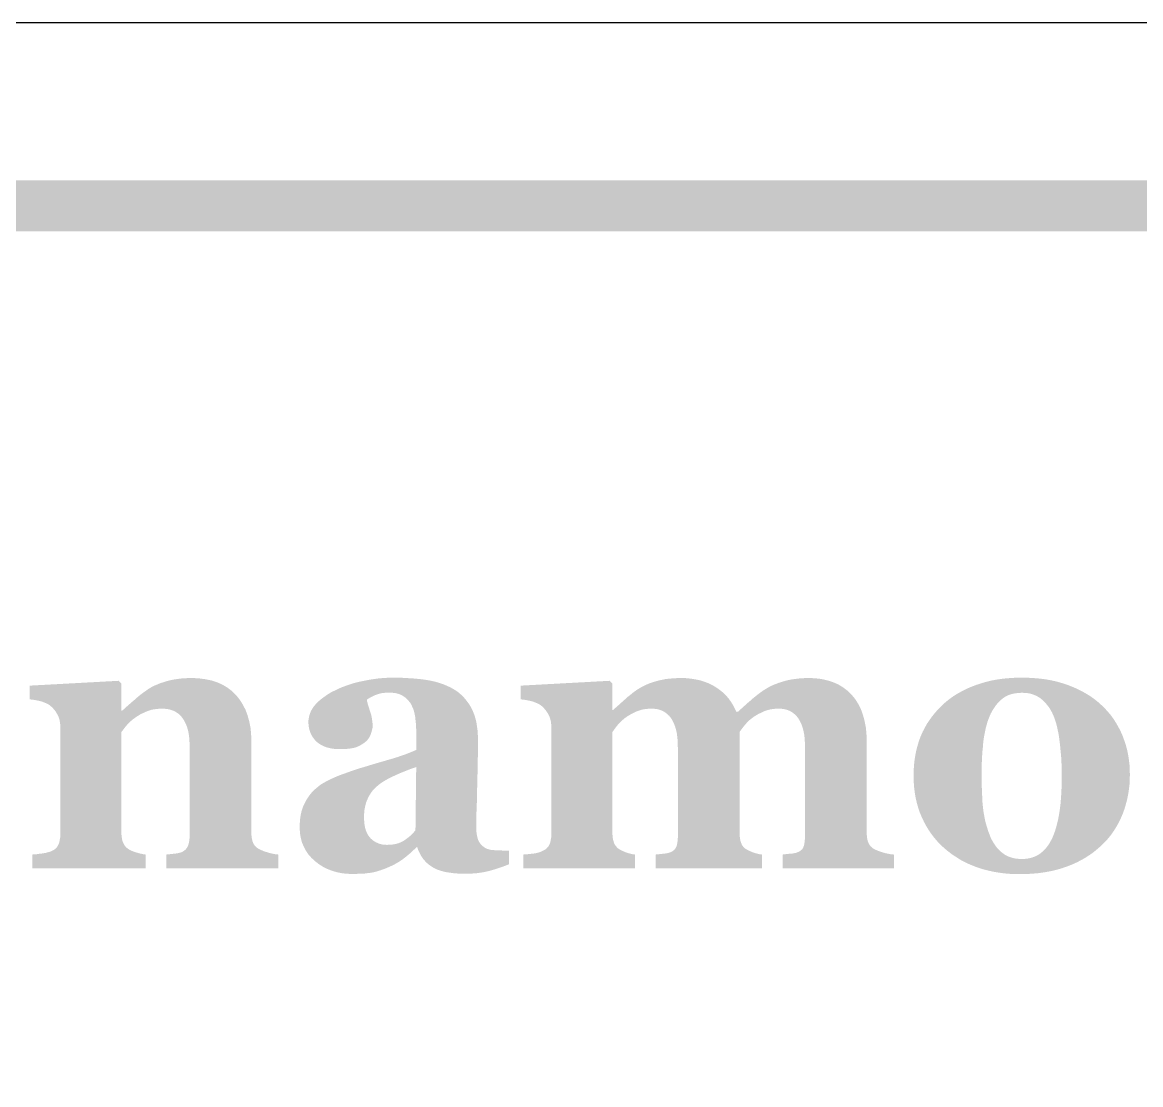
# Model space of a CAD drawing. Header units: millimetres. Extents: x 6 to 297, y 55 to 451.
# Drawn here: x 157.34 to 166.12, y 350.9 to 359.24 of the extents above; entities that cross this region are included whole.
import ezdxf

# ---------------------------------------------------------------- set-up
doc = ezdxf.new("R2010")
doc.units = ezdxf.units.MM
doc.layers.add('CUT', color=1, linetype='Continuous')
doc.layers.add('RASTER', color=7, linetype='Continuous')

msp = doc.modelspace()

# ---------------------------------------------------------------- hatches: boundary and pattern name
at = {"layer": 'RASTER'}
h = msp.add_hatch(color=7, dxfattribs=at)
h.paths.add_polyline_path([(141.2, 355.8), (141.234, 356.316), (141.337, 356.763), (141.509, 357.141), (141.75, 357.45), (142.059, 357.691), (142.438, 357.862), (142.884, 357.966), (143.4, 358), (200.6, 358), (201.116, 357.966), (201.563, 357.862), (201.941, 357.691), (202.25, 357.45), (202.491, 357.141), (202.663, 356.763), (202.766, 356.316), (202.8, 355.8), (202.8, 342.6), (202.766, 342.084), (202.663, 341.638), (202.491, 341.259), (202.25, 340.95), (201.941, 340.709), (201.563, 340.538), (201.116, 340.434), (200.6, 340.4), (143.4, 340.4), (142.884, 340.434), (142.438, 340.538), (142.059, 340.709), (141.75, 340.95), (141.509, 341.259), (141.337, 341.638), (141.234, 342.084), (141.2, 342.6)])
h.paths.add_polyline_path([(141.6, 355.8), (141.6, 342.6), (141.628, 342.178), (141.712, 341.813), (141.853, 341.503), (142.05, 341.25), (142.303, 341.053), (142.613, 340.912), (142.978, 340.828), (143.4, 340.8), (200.6, 340.8), (201.022, 340.828), (201.388, 340.912), (201.697, 341.053), (201.95, 341.25), (202.147, 341.503), (202.288, 341.813), (202.372, 342.178), (202.4, 342.6), (202.4, 355.8), (202.372, 356.222), (202.288, 356.588), (202.147, 356.897), (201.95, 357.15), (201.697, 357.347), (201.388, 357.488), (201.022, 357.572), (200.6, 357.6), (143.4, 357.6), (142.978, 357.572), (142.613, 357.488), (142.303, 357.347), (142.05, 357.15), (141.853, 356.897), (141.712, 356.588), (141.628, 356.222), (141.6, 355.8)], flags=0)
for points in [[(159.35, 352.6), (158.468, 352.6), (158.468, 352.707), (158.475, 352.708), (158.482, 352.708), (158.49, 352.709), (158.499, 352.71), (158.507, 352.711), (158.516, 352.712), (158.525, 352.713), (158.535, 352.714), (158.545, 352.715), (158.554, 352.717), (158.562, 352.718), (158.57, 352.72), (158.577, 352.722), (158.584, 352.724), (158.59, 352.726), (158.595, 352.729), (158.603, 352.733), (158.609, 352.738), (158.616, 352.743), (158.622, 352.749), (158.627, 352.755), (158.631, 352.761), (158.636, 352.768), (158.639, 352.776), (158.642, 352.784), (158.645, 352.793), (158.647, 352.803), (158.649, 352.814), (158.65, 352.826), (158.652, 352.838), (158.652, 352.852), (158.652, 352.867), (158.652, 353.552), (158.651, 353.588), (158.649, 353.622), (158.645, 353.654), (158.639, 353.683), (158.631, 353.71), (158.621, 353.735), (158.61, 353.757), (158.597, 353.777), (158.583, 353.795), (158.567, 353.81), (158.549, 353.823), (158.529, 353.834), (158.508, 353.842), (158.486, 353.848), (158.461, 353.851), (158.436, 353.852), (158.421, 353.852), (158.407, 353.851), (158.393, 353.85), (158.379, 353.848), (158.365, 353.846), (158.352, 353.843), (158.339, 353.839), (158.326, 353.835), (158.314, 353.83), (158.301, 353.825), (158.289, 353.819), (158.276, 353.813), (158.264, 353.807), (158.252, 353.799), (158.24, 353.792), (158.228, 353.784), (158.217, 353.776), (158.207, 353.769), (158.198, 353.761), (158.189, 353.754), (158.181, 353.746), (158.173, 353.739), (158.166, 353.731), (158.159, 353.724), (158.153, 353.716), (158.147, 353.709), (158.141, 353.701), (158.136, 353.695), (158.131, 353.688), (158.126, 353.682), (158.121, 353.675), (158.116, 353.669), (158.116, 352.883), (158.116, 352.87), (158.117, 352.858), (158.118, 352.847), (158.12, 352.836), (158.122, 352.825), (158.124, 352.815), (158.127, 352.806), (158.131, 352.797), (158.135, 352.789), (158.139, 352.781), (158.145, 352.774), (158.15, 352.767), (158.157, 352.761), (158.164, 352.755), (158.171, 352.75), (158.179, 352.745), (158.185, 352.742), (158.192, 352.739), (158.198, 352.736), (158.206, 352.733), (158.213, 352.73), (158.221, 352.727), (158.229, 352.724), (158.238, 352.722), (158.247, 352.719), (158.255, 352.717), (158.264, 352.715), (158.273, 352.713), (158.281, 352.711), (158.29, 352.709), (158.298, 352.708), (158.307, 352.707), (158.307, 352.6), (157.416, 352.6), (157.416, 352.707), (157.425, 352.708), (157.434, 352.709), (157.444, 352.709), (157.453, 352.71), (157.462, 352.711), (157.471, 352.713), (157.481, 352.714), (157.49, 352.715), (157.499, 352.716), (157.508, 352.718), (157.516, 352.719), (157.525, 352.721), (157.532, 352.723), (157.54, 352.725), (157.547, 352.727), (157.554, 352.729), (157.565, 352.733), (157.575, 352.738), (157.585, 352.743), (157.593, 352.749), (157.601, 352.756), (157.608, 352.763), (157.613, 352.771), (157.618, 352.779), (157.622, 352.787), (157.626, 352.797), (157.629, 352.807), (157.631, 352.818), (157.633, 352.829), (157.635, 352.841), (157.635, 352.853), (157.636, 352.867), (157.636, 353.719), (157.635, 353.73), (157.634, 353.742), (157.632, 353.753), (157.63, 353.764), (157.627, 353.775), (157.623, 353.786), (157.618, 353.797), (157.612, 353.808), (157.606, 353.819), (157.6, 353.829), (157.593, 353.839), (157.585, 353.848), (157.577, 353.857), (157.569, 353.865), (157.56, 353.873), (157.551, 353.88), (157.544, 353.885), (157.537, 353.889), (157.529, 353.893), (157.521, 353.896), (157.512, 353.9), (157.503, 353.903), (157.494, 353.907), (157.484, 353.91), (157.474, 353.912), (157.463, 353.915), (157.453, 353.917), (157.442, 353.919), (157.431, 353.921), (157.419, 353.923), (157.407, 353.924), (157.396, 353.926), (157.396, 354.033), (158.094, 354.071), (158.116, 354.049), (158.116, 353.836), (158.122, 353.836), (158.133, 353.846), (158.144, 353.856), (158.155, 353.866), (158.167, 353.877), (158.18, 353.888), (158.193, 353.899), (158.207, 353.912), (158.222, 353.924), (158.236, 353.937), (158.25, 353.949), (158.264, 353.96), (158.278, 353.971), (158.291, 353.981), (158.305, 353.99), (158.317, 353.999), (158.33, 354.008), (158.344, 354.016), (158.359, 354.025), (158.375, 354.033), (158.393, 354.04), (158.411, 354.048), (158.43, 354.055), (158.451, 354.061), (158.472, 354.068), (158.494, 354.074), (158.517, 354.079), (158.54, 354.083), (158.563, 354.086), (158.587, 354.089), (158.611, 354.091), (158.635, 354.092), (158.66, 354.093), (158.717, 354.091), (158.772, 354.084), (158.822, 354.074), (158.869, 354.059), (158.911, 354.04), (158.951, 354.016), (158.986, 353.989), (159.018, 353.957), (159.046, 353.922), (159.07, 353.884), (159.091, 353.843), (159.107, 353.8), (159.12, 353.753), (159.13, 353.704), (159.135, 353.652), (159.137, 353.598), (159.137, 352.88), (159.137, 352.867), (159.138, 352.854), (159.139, 352.842), (159.141, 352.831), (159.144, 352.821), (159.146, 352.811), (159.15, 352.802), (159.153, 352.793), (159.158, 352.786), (159.163, 352.778), (159.169, 352.771), (159.176, 352.764), (159.184, 352.758), (159.193, 352.752), (159.203, 352.747), (159.213, 352.742), (159.219, 352.74), (159.226, 352.737), (159.233, 352.734), (159.24, 352.732), (159.247, 352.729), (159.255, 352.727), (159.263, 352.724), (159.271, 352.722), (159.28, 352.719), (159.289, 352.717), (159.298, 352.715), (159.308, 352.713), (159.318, 352.711), (159.328, 352.709), (159.339, 352.708), (159.35, 352.707)], [(164.184, 352.6), (163.311, 352.6), (163.311, 352.707), (163.319, 352.708), (163.327, 352.709), (163.335, 352.71), (163.344, 352.711), (163.352, 352.712), (163.361, 352.713), (163.369, 352.714), (163.378, 352.714), (163.387, 352.715), (163.395, 352.716), (163.403, 352.718), (163.41, 352.719), (163.417, 352.721), (163.424, 352.724), (163.43, 352.726), (163.437, 352.729), (163.444, 352.733), (163.451, 352.737), (163.457, 352.743), (163.463, 352.748), (163.468, 352.755), (163.472, 352.762), (163.475, 352.77), (163.478, 352.778), (163.48, 352.787), (163.481, 352.796), (163.483, 352.807), (163.484, 352.817), (163.485, 352.829), (163.486, 352.841), (163.486, 352.853), (163.486, 352.867), (163.486, 353.551), (163.485, 353.587), (163.483, 353.621), (163.479, 353.653), (163.473, 353.683), (163.465, 353.71), (163.456, 353.735), (163.445, 353.757), (163.433, 353.777), (163.419, 353.795), (163.403, 353.81), (163.386, 353.823), (163.368, 353.834), (163.348, 353.842), (163.327, 353.848), (163.304, 353.851), (163.28, 353.852), (163.264, 353.852), (163.249, 353.851), (163.235, 353.85), (163.22, 353.847), (163.206, 353.845), (163.193, 353.841), (163.18, 353.837), (163.168, 353.833), (163.156, 353.828), (163.144, 353.822), (163.132, 353.816), (163.121, 353.811), (163.11, 353.804), (163.099, 353.798), (163.088, 353.791), (163.078, 353.784), (163.067, 353.776), (163.058, 353.768), (163.048, 353.761), (163.04, 353.753), (163.032, 353.745), (163.025, 353.737), (163.018, 353.73), (163.012, 353.722), (163.006, 353.715), (163, 353.707), (162.995, 353.7), (162.99, 353.694), (162.985, 353.687), (162.981, 353.681), (162.976, 353.675), (162.972, 353.669), (162.972, 352.883), (162.972, 352.87), (162.973, 352.858), (162.974, 352.846), (162.975, 352.835), (162.977, 352.825), (162.979, 352.815), (162.982, 352.806), (162.985, 352.797), (162.988, 352.789), (162.992, 352.781), (162.997, 352.774), (163.002, 352.768), (163.008, 352.761), (163.015, 352.755), (163.023, 352.75), (163.031, 352.745), (163.037, 352.742), (163.043, 352.739), (163.049, 352.736), (163.056, 352.733), (163.063, 352.73), (163.07, 352.727), (163.077, 352.724), (163.084, 352.722), (163.092, 352.719), (163.099, 352.717), (163.107, 352.715), (163.115, 352.713), (163.123, 352.711), (163.131, 352.709), (163.14, 352.708), (163.148, 352.707), (163.148, 352.6), (162.312, 352.6), (162.312, 352.707), (162.319, 352.708), (162.326, 352.708), (162.334, 352.709), (162.342, 352.71), (162.351, 352.711), (162.36, 352.712), (162.369, 352.713), (162.379, 352.714), (162.388, 352.715), (162.397, 352.717), (162.406, 352.718), (162.413, 352.72), (162.42, 352.722), (162.427, 352.724), (162.432, 352.726), (162.438, 352.729), (162.445, 352.733), (162.452, 352.738), (162.458, 352.743), (162.463, 352.749), (162.468, 352.755), (162.472, 352.761), (162.475, 352.768), (162.478, 352.776), (162.48, 352.784), (162.482, 352.793), (162.484, 352.803), (162.485, 352.814), (162.486, 352.826), (162.487, 352.838), (162.487, 352.852), (162.487, 352.867), (162.487, 353.551), (162.486, 353.587), (162.484, 353.621), (162.48, 353.653), (162.474, 353.683), (162.466, 353.71), (162.457, 353.735), (162.446, 353.757), (162.434, 353.777), (162.42, 353.795), (162.404, 353.81), (162.387, 353.823), (162.369, 353.834), (162.349, 353.842), (162.328, 353.848), (162.305, 353.851), (162.281, 353.852), (162.265, 353.852), (162.25, 353.851), (162.235, 353.85), (162.221, 353.847), (162.207, 353.845), (162.194, 353.841), (162.181, 353.837), (162.169, 353.833), (162.157, 353.828), (162.145, 353.822), (162.133, 353.816), (162.122, 353.811), (162.111, 353.804), (162.1, 353.798), (162.089, 353.791), (162.079, 353.784), (162.068, 353.776), (162.059, 353.768), (162.049, 353.761), (162.041, 353.753), (162.033, 353.745), (162.026, 353.737), (162.019, 353.73), (162.013, 353.722), (162.007, 353.715), (162.001, 353.707), (161.996, 353.7), (161.991, 353.694), (161.986, 353.687), (161.982, 353.681), (161.977, 353.675), (161.973, 353.669), (161.973, 352.883), (161.973, 352.87), (161.974, 352.858), (161.975, 352.847), (161.976, 352.836), (161.978, 352.825), (161.981, 352.816), (161.983, 352.806), (161.986, 352.798), (161.99, 352.79), (161.994, 352.782), (161.999, 352.775), (162.005, 352.768), (162.011, 352.761), (162.018, 352.755), (162.025, 352.75), (162.033, 352.745), (162.039, 352.742), (162.045, 352.739), (162.052, 352.736), (162.058, 352.733), (162.065, 352.73), (162.072, 352.727), (162.079, 352.724), (162.087, 352.722), (162.094, 352.719), (162.102, 352.717), (162.11, 352.715), (162.118, 352.713), (162.126, 352.711), (162.134, 352.709), (162.142, 352.708), (162.15, 352.707), (162.15, 352.6), (161.273, 352.6), (161.273, 352.707), (161.282, 352.708), (161.292, 352.708), (161.301, 352.709), (161.311, 352.71), (161.32, 352.711), (161.329, 352.712), (161.338, 352.713), (161.348, 352.714), (161.357, 352.715), (161.365, 352.717), (161.374, 352.718), (161.382, 352.72), (161.389, 352.722), (161.397, 352.724), (161.404, 352.726), (161.411, 352.729), (161.422, 352.734), (161.432, 352.739), (161.442, 352.744), (161.45, 352.75), (161.458, 352.757), (161.464, 352.764), (161.47, 352.771), (161.475, 352.779), (161.479, 352.788), (161.483, 352.797), (161.486, 352.807), (161.488, 352.818), (161.49, 352.829), (161.492, 352.841), (161.492, 352.853), (161.493, 352.867), (161.493, 353.719), (161.492, 353.731), (161.491, 353.742), (161.489, 353.754), (161.486, 353.765), (161.483, 353.777), (161.479, 353.788), (161.474, 353.799), (161.468, 353.811), (161.461, 353.822), (161.455, 353.832), (161.448, 353.841), (161.44, 353.85), (161.433, 353.859), (161.425, 353.867), (161.416, 353.874), (161.408, 353.88), (161.401, 353.885), (161.394, 353.889), (161.386, 353.893), (161.378, 353.896), (161.369, 353.9), (161.36, 353.903), (161.351, 353.907), (161.341, 353.91), (161.331, 353.912), (161.32, 353.915), (161.31, 353.917), (161.299, 353.919), (161.288, 353.921), (161.276, 353.923), (161.264, 353.924), (161.252, 353.926), (161.252, 354.033), (161.951, 354.071), (161.973, 354.049), (161.973, 353.842), (161.979, 353.842), (161.989, 353.852), (162, 353.861), (162.012, 353.872), (162.024, 353.882), (162.036, 353.893), (162.049, 353.905), (162.063, 353.917), (162.076, 353.929), (162.09, 353.942), (162.104, 353.953), (162.118, 353.964), (162.131, 353.975), (162.144, 353.985), (162.157, 353.994), (162.17, 354.003), (162.183, 354.011), (162.197, 354.019), (162.212, 354.027), (162.228, 354.035), (162.245, 354.043), (162.262, 354.05), (162.281, 354.057), (162.301, 354.063), (162.322, 354.069), (162.343, 354.075), (162.365, 354.079), (162.388, 354.084), (162.411, 354.087), (162.434, 354.089), (162.458, 354.091), (162.483, 354.092), (162.508, 354.093), (162.549, 354.092), (162.588, 354.088), (162.625, 354.082), (162.661, 354.075), (162.695, 354.064), (162.727, 354.052), (162.758, 354.037), (162.787, 354.02), (162.814, 354.001), (162.839, 353.981), (162.862, 353.959), (162.883, 353.936), (162.901, 353.911), (162.918, 353.885), (162.933, 353.857), (162.946, 353.828), (162.959, 353.828), (162.97, 353.838), (162.981, 353.848), (162.994, 353.859), (163.006, 353.871), (163.02, 353.882), (163.033, 353.895), (163.048, 353.907), (163.063, 353.921), (163.078, 353.934), (163.093, 353.946), (163.108, 353.958), (163.122, 353.969), (163.136, 353.979), (163.15, 353.989), (163.163, 353.998), (163.176, 354.006), (163.191, 354.015), (163.206, 354.024), (163.223, 354.032), (163.241, 354.04), (163.259, 354.047), (163.279, 354.055), (163.3, 354.061), (163.322, 354.068), (163.344, 354.074), (163.367, 354.079), (163.39, 354.083), (163.413, 354.086), (163.437, 354.089), (163.461, 354.091), (163.486, 354.092), (163.511, 354.093), (163.565, 354.091), (163.615, 354.085), (163.663, 354.074), (163.707, 354.06), (163.748, 354.042), (163.786, 354.019), (163.82, 353.993), (163.852, 353.962), (163.88, 353.928), (163.904, 353.89), (163.925, 353.849), (163.941, 353.804), (163.954, 353.756), (163.964, 353.705), (163.969, 353.65), (163.971, 353.592), (163.971, 352.88), (163.971, 352.867), (163.972, 352.854), (163.973, 352.842), (163.975, 352.831), (163.977, 352.82), (163.98, 352.81), (163.984, 352.801), (163.987, 352.793), (163.992, 352.785), (163.997, 352.777), (164.003, 352.77), (164.01, 352.764), (164.018, 352.757), (164.026, 352.752), (164.036, 352.747), (164.046, 352.742), (164.052, 352.74), (164.058, 352.737), (164.065, 352.734), (164.072, 352.732), (164.079, 352.729), (164.087, 352.727), (164.095, 352.724), (164.104, 352.722), (164.113, 352.719), (164.122, 352.717), (164.131, 352.715), (164.141, 352.713), (164.151, 352.711), (164.162, 352.709), (164.172, 352.708), (164.184, 352.707)]]:
    msp.add_hatch(color=7, dxfattribs=at).paths.add_polyline_path(points)
h = msp.add_hatch(color=7, dxfattribs=at)
h.paths.add_polyline_path([(161.16, 352.631), (161.144, 352.624), (161.126, 352.617), (161.109, 352.611), (161.09, 352.604), (161.07, 352.598), (161.05, 352.591), (161.029, 352.585), (161.008, 352.579), (160.986, 352.574), (160.963, 352.569), (160.94, 352.565), (160.917, 352.562), (160.894, 352.559), (160.87, 352.558), (160.846, 352.556), (160.822, 352.556), (160.778, 352.557), (160.738, 352.559), (160.7, 352.564), (160.665, 352.569), (160.634, 352.577), (160.605, 352.586), (160.579, 352.597), (160.557, 352.61), (160.536, 352.624), (160.518, 352.639), (160.501, 352.656), (160.485, 352.675), (160.472, 352.694), (160.46, 352.716), (160.449, 352.738), (160.441, 352.763), (160.432, 352.763), (160.42, 352.75), (160.407, 352.739), (160.395, 352.727), (160.383, 352.716), (160.371, 352.706), (160.359, 352.696), (160.348, 352.687), (160.336, 352.678), (160.325, 352.669), (160.313, 352.661), (160.301, 352.653), (160.288, 352.645), (160.276, 352.638), (160.263, 352.631), (160.25, 352.624), (160.237, 352.618), (160.22, 352.61), (160.203, 352.603), (160.186, 352.596), (160.17, 352.59), (160.153, 352.584), (160.137, 352.579), (160.121, 352.574), (160.105, 352.57), (160.088, 352.566), (160.07, 352.563), (160.05, 352.561), (160.028, 352.558), (160.005, 352.557), (159.981, 352.556), (159.955, 352.555), (159.927, 352.555), (159.885, 352.556), (159.845, 352.561), (159.806, 352.569), (159.769, 352.58), (159.734, 352.594), (159.7, 352.611), (159.668, 352.631), (159.637, 352.655), (159.609, 352.681), (159.584, 352.709), (159.564, 352.739), (159.547, 352.772), (159.533, 352.806), (159.524, 352.842), (159.518, 352.88), (159.517, 352.921), (159.517, 352.944), (159.518, 352.967), (159.52, 352.988), (159.523, 353.009), (159.527, 353.029), (159.531, 353.048), (159.537, 353.066), (159.543, 353.083), (159.55, 353.099), (159.558, 353.115), (159.566, 353.13), (159.575, 353.145), (159.585, 353.16), (159.595, 353.174), (159.606, 353.188), (159.618, 353.201), (159.629, 353.212), (159.641, 353.223), (159.653, 353.233), (159.665, 353.243), (159.678, 353.253), (159.691, 353.262), (159.705, 353.27), (159.719, 353.278), (159.734, 353.286), (159.749, 353.293), (159.764, 353.301), (159.78, 353.308), (159.796, 353.315), (159.812, 353.322), (159.829, 353.329), (159.846, 353.335), (159.88, 353.347), (159.915, 353.36), (159.952, 353.372), (159.991, 353.385), (160.032, 353.397), (160.074, 353.41), (160.117, 353.423), (160.163, 353.436), (160.207, 353.449), (160.249, 353.461), (160.287, 353.473), (160.322, 353.485), (160.354, 353.496), (160.383, 353.508), (160.409, 353.518), (160.432, 353.529), (160.432, 353.669), (160.432, 353.679), (160.432, 353.689), (160.431, 353.7), (160.431, 353.712), (160.43, 353.724), (160.429, 353.737), (160.428, 353.751), (160.426, 353.766), (160.425, 353.781), (160.423, 353.795), (160.42, 353.808), (160.417, 353.821), (160.414, 353.834), (160.41, 353.845), (160.406, 353.857), (160.401, 353.867), (160.396, 353.879), (160.39, 353.89), (160.383, 353.9), (160.375, 353.91), (160.367, 353.92), (160.357, 353.929), (160.348, 353.938), (160.337, 353.946), (160.325, 353.954), (160.313, 353.96), (160.3, 353.966), (160.286, 353.97), (160.271, 353.974), (160.255, 353.976), (160.239, 353.978), (160.221, 353.978), (160.205, 353.978), (160.19, 353.977), (160.176, 353.976), (160.162, 353.974), (160.149, 353.971), (160.136, 353.968), (160.125, 353.964), (160.114, 353.96), (160.103, 353.956), (160.093, 353.951), (160.083, 353.946), (160.075, 353.942), (160.066, 353.937), (160.058, 353.932), (160.051, 353.928), (160.044, 353.923), (160.045, 353.915), (160.047, 353.906), (160.05, 353.896), (160.052, 353.886), (160.056, 353.874), (160.06, 353.862), (160.064, 353.848), (160.069, 353.833), (160.074, 353.818), (160.078, 353.804), (160.081, 353.789), (160.084, 353.774), (160.086, 353.76), (160.088, 353.746), (160.089, 353.732), (160.089, 353.718), (160.089, 353.711), (160.089, 353.704), (160.088, 353.697), (160.086, 353.69), (160.084, 353.682), (160.082, 353.673), (160.079, 353.665), (160.076, 353.655), (160.073, 353.646), (160.069, 353.638), (160.065, 353.63), (160.06, 353.622), (160.055, 353.615), (160.05, 353.608), (160.044, 353.602), (160.038, 353.596), (160.03, 353.589), (160.021, 353.582), (160.012, 353.576), (160.002, 353.57), (159.993, 353.565), (159.983, 353.56), (159.973, 353.555), (159.963, 353.551), (159.952, 353.547), (159.939, 353.544), (159.925, 353.541), (159.91, 353.539), (159.893, 353.537), (159.875, 353.536), (159.855, 353.535), (159.834, 353.535), (159.805, 353.535), (159.777, 353.538), (159.751, 353.543), (159.726, 353.549), (159.704, 353.558), (159.684, 353.568), (159.665, 353.58), (159.648, 353.594), (159.634, 353.609), (159.621, 353.626), (159.61, 353.643), (159.601, 353.662), (159.594, 353.682), (159.589, 353.703), (159.586, 353.725), (159.585, 353.748), (159.586, 353.769), (159.59, 353.788), (159.595, 353.808), (159.602, 353.826), (159.611, 353.844), (159.622, 353.862), (159.635, 353.879), (159.651, 353.896), (159.667, 353.912), (159.685, 353.927), (159.704, 353.941), (159.723, 353.955), (159.743, 353.968), (159.764, 353.981), (159.787, 353.992), (159.81, 354.003), (159.833, 354.014), (159.857, 354.024), (159.883, 354.033), (159.909, 354.042), (159.936, 354.051), (159.964, 354.058), (159.992, 354.065), (160.022, 354.071), (160.052, 354.077), (160.081, 354.082), (160.11, 354.086), (160.138, 354.09), (160.165, 354.092), (160.192, 354.094), (160.219, 354.095), (160.245, 354.096), (160.28, 354.095), (160.314, 354.095), (160.348, 354.093), (160.381, 354.091), (160.413, 354.089), (160.445, 354.086), (160.475, 354.083), (160.505, 354.079), (160.535, 354.074), (160.563, 354.068), (160.591, 354.061), (160.618, 354.053), (160.645, 354.044), (160.67, 354.033), (160.695, 354.022), (160.719, 354.009), (160.741, 353.996), (160.762, 353.981), (160.782, 353.964), (160.801, 353.946), (160.818, 353.927), (160.834, 353.906), (160.85, 353.884), (160.864, 353.86), (160.876, 353.835), (160.887, 353.808), (160.896, 353.779), (160.904, 353.748), (160.909, 353.716), (160.914, 353.681), (160.916, 353.645), (160.917, 353.606), (160.917, 353.564), (160.917, 353.52), (160.916, 353.474), (160.915, 353.425), (160.914, 353.375), (160.913, 353.323), (160.912, 353.27), (160.91, 353.214), (160.909, 353.159), (160.908, 353.11), (160.906, 353.065), (160.905, 353.026), (160.905, 352.991), (160.904, 352.961), (160.904, 352.935), (160.904, 352.915), (160.904, 352.899), (160.905, 352.884), (160.907, 352.869), (160.909, 352.856), (160.912, 352.843), (160.915, 352.832), (160.919, 352.821), (160.924, 352.811), (160.929, 352.802), (160.935, 352.793), (160.941, 352.785), (160.949, 352.778), (160.957, 352.771), (160.965, 352.765), (160.974, 352.759), (160.984, 352.754), (160.991, 352.751), (160.999, 352.749), (161.007, 352.746), (161.016, 352.744), (161.027, 352.743), (161.038, 352.742), (161.05, 352.741), (161.063, 352.74), (161.076, 352.739), (161.089, 352.739), (161.102, 352.739), (161.114, 352.738), (161.126, 352.738), (161.138, 352.738), (161.149, 352.738), (161.16, 352.738)])
h.paths.add_polyline_path([(160.432, 353.394), (160.412, 353.387), (160.391, 353.38), (160.371, 353.372), (160.35, 353.364), (160.33, 353.356), (160.31, 353.348), (160.29, 353.339), (160.27, 353.33), (160.25, 353.321), (160.231, 353.312), (160.213, 353.303), (160.196, 353.293), (160.18, 353.284), (160.165, 353.274), (160.151, 353.265), (160.138, 353.255), (160.125, 353.244), (160.112, 353.233), (160.1, 353.221), (160.089, 353.208), (160.079, 353.195), (160.07, 353.18), (160.061, 353.166), (160.053, 353.15), (160.046, 353.134), (160.039, 353.117), (160.034, 353.099), (160.03, 353.081), (160.026, 353.062), (160.024, 353.042), (160.022, 353.021), (160.022, 353), (160.023, 352.972), (160.025, 352.947), (160.029, 352.923), (160.035, 352.901), (160.042, 352.882), (160.051, 352.864), (160.062, 352.848), (160.074, 352.834), (160.087, 352.822), (160.101, 352.812), (160.116, 352.803), (160.132, 352.796), (160.148, 352.79), (160.166, 352.786), (160.183, 352.784), (160.202, 352.783), (160.222, 352.784), (160.241, 352.785), (160.259, 352.788), (160.276, 352.791), (160.292, 352.796), (160.307, 352.802), (160.321, 352.808), (160.335, 352.816), (160.348, 352.825), (160.36, 352.834), (160.372, 352.843), (160.384, 352.853), (160.395, 352.863), (160.406, 352.874), (160.416, 352.886), (160.426, 352.897)], flags=0)
h = msp.add_hatch(color=7, dxfattribs=at)
h.paths.add_polyline_path([(165.815, 353.88), (165.842, 353.854), (165.866, 353.827), (165.89, 353.799), (165.911, 353.769), (165.931, 353.738), (165.949, 353.706), (165.966, 353.673), (165.981, 353.639), (165.994, 353.603), (166.006, 353.567), (166.016, 353.53), (166.024, 353.492), (166.03, 353.454), (166.035, 353.414), (166.037, 353.375), (166.038, 353.334), (166.037, 353.294), (166.035, 353.254), (166.03, 353.215), (166.024, 353.176), (166.016, 353.138), (166.006, 353.1), (165.995, 353.063), (165.982, 353.027), (165.967, 352.992), (165.95, 352.957), (165.932, 352.925), (165.912, 352.893), (165.891, 352.863), (165.868, 352.834), (165.843, 352.806), (165.817, 352.78), (165.787, 352.754), (165.756, 352.728), (165.724, 352.705), (165.69, 352.683), (165.655, 352.663), (165.618, 352.644), (165.58, 352.627), (165.541, 352.612), (165.5, 352.598), (165.458, 352.586), (165.414, 352.576), (165.369, 352.568), (165.322, 352.561), (165.274, 352.557), (165.225, 352.554), (165.174, 352.553), (165.13, 352.554), (165.086, 352.556), (165.044, 352.56), (165.002, 352.566), (164.962, 352.573), (164.922, 352.582), (164.883, 352.592), (164.845, 352.604), (164.808, 352.618), (164.772, 352.633), (164.737, 352.65), (164.703, 352.668), (164.671, 352.689), (164.639, 352.71), (164.609, 352.733), (164.579, 352.758), (164.552, 352.783), (164.526, 352.81), (164.502, 352.838), (164.479, 352.868), (164.458, 352.899), (164.438, 352.931), (164.42, 352.965), (164.403, 353.001), (164.388, 353.037), (164.375, 353.075), (164.364, 353.114), (164.355, 353.154), (164.348, 353.194), (164.343, 353.236), (164.34, 353.279), (164.339, 353.324), (164.34, 353.367), (164.342, 353.409), (164.347, 353.45), (164.353, 353.49), (164.361, 353.528), (164.371, 353.565), (164.382, 353.602), (164.395, 353.636), (164.41, 353.67), (164.427, 353.703), (164.445, 353.735), (164.466, 353.766), (164.488, 353.796), (164.512, 353.825), (164.537, 353.853), (164.564, 353.88), (164.592, 353.905), (164.622, 353.929), (164.653, 353.951), (164.685, 353.971), (164.72, 353.99), (164.755, 354.008), (164.793, 354.024), (164.832, 354.039), (164.872, 354.052), (164.914, 354.064), (164.956, 354.074), (165, 354.082), (165.045, 354.088), (165.091, 354.092), (165.139, 354.095), (165.187, 354.096), (165.238, 354.095), (165.286, 354.092), (165.334, 354.088), (165.38, 354.082), (165.424, 354.074), (165.467, 354.064), (165.508, 354.052), (165.548, 354.039), (165.586, 354.024), (165.623, 354.008), (165.659, 353.99), (165.693, 353.971), (165.726, 353.951), (165.757, 353.929), (165.787, 353.905), (165.815, 353.88)])
h.paths.add_polyline_path([(165.44, 352.865), (165.448, 352.886), (165.455, 352.908), (165.462, 352.932), (165.468, 352.956), (165.474, 352.981), (165.479, 353.008), (165.484, 353.036), (165.488, 353.064), (165.492, 353.094), (165.495, 353.125), (165.497, 353.158), (165.5, 353.191), (165.501, 353.226), (165.502, 353.262), (165.503, 353.299), (165.503, 353.337), (165.503, 353.363), (165.503, 353.39), (165.501, 353.418), (165.5, 353.447), (165.498, 353.476), (165.495, 353.507), (165.492, 353.539), (165.489, 353.571), (165.485, 353.603), (165.481, 353.634), (165.476, 353.662), (165.47, 353.689), (165.465, 353.714), (165.459, 353.738), (165.452, 353.759), (165.445, 353.779), (165.436, 353.802), (165.426, 353.823), (165.415, 353.843), (165.403, 353.862), (165.39, 353.879), (165.377, 353.895), (165.363, 353.91), (165.347, 353.924), (165.331, 353.937), (165.314, 353.947), (165.296, 353.956), (165.277, 353.964), (165.257, 353.97), (165.235, 353.974), (165.213, 353.976), (165.19, 353.977), (165.165, 353.976), (165.141, 353.973), (165.118, 353.969), (165.096, 353.963), (165.076, 353.955), (165.057, 353.945), (165.04, 353.933), (165.024, 353.92), (165.009, 353.905), (164.994, 353.889), (164.981, 353.872), (164.969, 353.854), (164.957, 353.835), (164.946, 353.815), (164.937, 353.794), (164.928, 353.772), (164.92, 353.751), (164.914, 353.728), (164.907, 353.705), (164.902, 353.681), (164.897, 353.656), (164.892, 353.631), (164.888, 353.604), (164.885, 353.576), (164.883, 353.548), (164.88, 353.52), (164.878, 353.491), (164.876, 353.462), (164.875, 353.433), (164.874, 353.403), (164.874, 353.373), (164.874, 353.343), (164.874, 353.304), (164.874, 353.266), (164.875, 353.231), (164.876, 353.197), (164.878, 353.165), (164.879, 353.134), (164.881, 353.105), (164.884, 353.078), (164.887, 353.052), (164.891, 353.026), (164.896, 353), (164.901, 352.973), (164.908, 352.947), (164.916, 352.921), (164.924, 352.894), (164.934, 352.868), (164.942, 352.846), (164.952, 352.825), (164.963, 352.805), (164.975, 352.787), (164.987, 352.769), (165.001, 352.753), (165.015, 352.738), (165.03, 352.725), (165.047, 352.712), (165.064, 352.701), (165.082, 352.692), (165.102, 352.685), (165.122, 352.679), (165.144, 352.675), (165.166, 352.673), (165.19, 352.672), (165.212, 352.673), (165.232, 352.675), (165.252, 352.679), (165.272, 352.684), (165.29, 352.691), (165.308, 352.699), (165.325, 352.709), (165.341, 352.721), (165.356, 352.734), (165.371, 352.748), (165.384, 352.764), (165.397, 352.781), (165.409, 352.8), (165.42, 352.82), (165.431, 352.842), (165.44, 352.865)], flags=0)

# ---------------------------------------------------------------- linework, layer by layer
at = {"layer": 'CUT'}
msp.add_lwpolyline([(142.999, 359.24), (201.001, 359.24)], dxfattribs=at)

doc.saveas('drawing.dxf')
